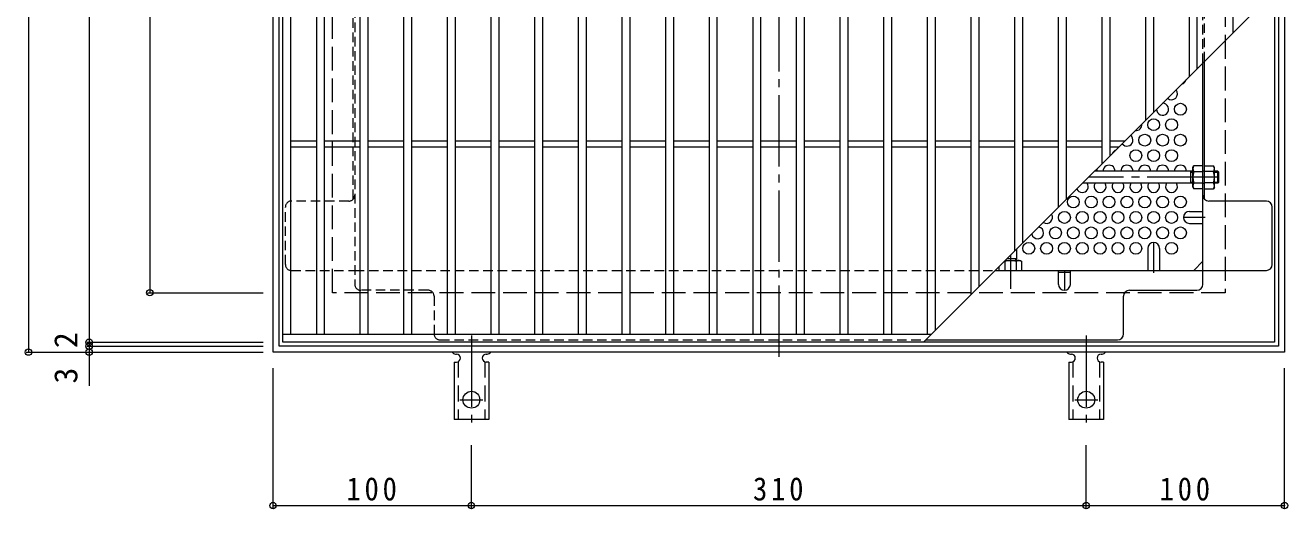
# Model space of a CAD drawing. Units: millimetres at full size, sheet at 1:4. Extents: x -887 to 1051, y -780 to 760.
# Drawn here: x -875 to -238, y 29 to 273 of the extents above; entities that cross this region are included whole.
import ezdxf
from ezdxf.enums import TextEntityAlignment as Align

# ---------------------------------------------------------------- set-up
doc = ezdxf.new("R2010")
doc.units = ezdxf.units.MM
doc.header["$LTSCALE"] = 4
doc.header["$PDMODE"] = 32
doc.header["$PDSIZE"] = 3.2
for name, pattern in [('CHAIN1', [8, 5, -1, 1, -1]), ('CHAIN2', [12, 9, -1, 1, -1]), ('DASHED1', [1.8, 1.2, -0.6]), ('DASHED2', [3, 2, -1]), ('DASHED3', [4, 3, -1])]:
    doc.linetypes.add(name, pattern=pattern)
for name, color, linetype, lineweight in [('A-1_躯体', 2, 'Continuous', 9), ('A-2_仕上', 3, 'Continuous', 9), ('A-4_その他', 7, 'Continuous', 9), ('A-6_寸法', 2, 'Continuous', 9), ('A-7_ハッチ', 2, 'Continuous', 9), ('A-8_記号', 2, 'Continuous', 9), ('A-A_ﾊｯﾁ-ﾜｸ', 3, 'Continuous', 9), ('A-B_ﾊｯﾁ', 2, 'Continuous', 9)]:
    doc.layers.add(name, color=color, linetype=linetype, lineweight=lineweight)
doc.styles.add('ＭＳ ゴシック', font='')
doc.styles.get('ＭＳ ゴシック').set_extended_font_data('MS Gothic')

msp = doc.modelspace()

# ---------------------------------------------------------------- linework, layer by layer
at = {"layer": 'A-1_躯体'}
for p, q in [((-239.713, 618.162), (-239.713, 108.162)), ((-242.713, 615.162), (-242.713, 111.162)), ((-242.713, 111.162), (-746.713, 111.162)), ((-239.713, 108.162), (-749.713, 108.162))]:
    msp.add_line(p, q, dxfattribs=at)
at = {"layer": 'A-1_躯体', "linetype": 'DASHED3'}
for p, q in [((-269.713, 588.162), (-269.713, 138.162)), ((-269.713, 138.162), (-719.713, 138.162))]:
    msp.add_line(p, q, dxfattribs=at)
at = {"layer": 'A-1_躯体'}
for points in [[(-749.713, 108.162), (-749.713, 618.162), (-239.713, 618.162)], [(-746.713, 111.162), (-746.713, 615.162), (-242.713, 615.162)]]:
    msp.add_lwpolyline(points, dxfattribs=at)
at = {"layer": 'A-1_躯体', "linetype": 'DASHED3'}
msp.add_lwpolyline([(-719.713, 138.162), (-719.713, 588.162), (-269.713, 588.162)], dxfattribs=at)
at = {"layer": 'A-2_仕上'}
for p, q in [((-744.713, 113.162), (-744.713, 613.162)), ((-244.712, 613.162), (-244.712, 113.162)), ((-740.713, 117.162), (-740.713, 609.162)), ((-727.714, 117.162), (-727.714, 609.162)), ((-723.714, 117.162), (-723.714, 609.162)), ((-705.714, 117.162), (-705.714, 609.162)), ((-701.714, 117.162), (-701.714, 609.162)), ((-683.714, 117.162), (-683.714, 609.162)), ((-679.714, 117.162), (-679.714, 609.162)), ((-661.714, 117.162), (-661.714, 609.162)), ((-657.714, 117.162), (-657.714, 609.162)), ((-639.713, 117.162), (-639.713, 609.162)), ((-635.714, 117.162), (-635.714, 609.162)), ((-617.713, 117.162), (-617.713, 609.162)), ((-613.713, 117.162), (-613.713, 609.162)), ((-595.713, 117.162), (-595.713, 609.162)), ((-591.713, 117.162), (-591.713, 609.162)), ((-573.713, 117.162), (-573.713, 609.162)), ((-569.713, 117.162), (-569.713, 609.162)), ((-551.713, 117.162), (-551.713, 609.162)), ((-547.713, 117.162), (-547.713, 609.162)), ((-529.713, 117.162), (-529.713, 609.162)), ((-525.713, 117.162), (-525.713, 609.162)), ((-507.713, 117.162), (-507.713, 609.162)), ((-503.713, 117.162), (-503.713, 609.162)), ((-485.713, 117.162), (-485.713, 609.162)), ((-481.713, 117.162), (-481.713, 609.162)), ((-463.713, 117.162), (-463.713, 609.162)), ((-459.713, 117.162), (-459.713, 609.162)), ((-441.712, 117.162), (-441.712, 609.162)), ((-437.713, 117.162), (-437.713, 609.162)), ((-419.712, 117.162), (-419.712, 609.162)), ((-415.712, 119.163), (-415.712, 609.162)), ((-397.712, 137.163), (-397.712, 609.162)), ((-393.712, 141.163), (-393.712, 609.162)), ((-375.712, 159.163), (-375.712, 609.162)), ((-371.712, 163.163), (-371.712, 609.162)), ((-353.712, 181.163), (-353.712, 609.162)), ((-349.712, 185.163), (-349.712, 609.162)), ((-331.712, 203.163), (-331.712, 609.162)), ((-327.712, 207.163), (-327.712, 609.162)), ((-309.712, 225.163), (-309.712, 609.162)), ((-305.712, 229.163), (-305.712, 609.162)), ((-287.712, 247.164), (-287.712, 609.162)), ((-283.712, 251.163), (-283.712, 609.162)), ((-265.712, 269.164), (-265.712, 609.162)), ((-244.713, 290.162), (-421.713, 113.162)), ((-740.713, 214.662), (-727.714, 214.662)), ((-740.713, 211.662), (-727.714, 211.662)), ((-723.714, 214.662), (-705.714, 214.662)), ((-723.714, 211.662), (-705.714, 211.662)), ((-701.714, 214.662), (-683.714, 214.662)), ((-701.714, 211.662), (-683.714, 211.662)), ((-679.714, 214.662), (-661.714, 214.662)), ((-679.714, 211.662), (-661.714, 211.662)), ((-657.714, 214.662), (-639.713, 214.662)), ((-657.714, 211.662), (-639.713, 211.662)), ((-635.714, 214.662), (-617.713, 214.662)), ((-635.714, 211.662), (-617.713, 211.662)), ((-613.713, 214.662), (-595.713, 214.662)), ((-613.713, 211.662), (-595.713, 211.662)), ((-591.713, 214.662), (-573.713, 214.662)), ((-591.713, 211.662), (-573.713, 211.662)), ((-569.713, 214.662), (-551.713, 214.662)), ((-569.713, 211.662), (-551.713, 211.662)), ((-547.713, 214.662), (-529.713, 214.662)), ((-547.713, 211.662), (-529.713, 211.662)), ((-525.713, 214.662), (-507.713, 214.662)), ((-525.713, 211.662), (-507.713, 211.662)), ((-503.713, 214.662), (-485.713, 214.662)), ((-503.713, 211.662), (-485.713, 211.662)), ((-481.713, 214.662), (-463.713, 214.662)), ((-481.713, 211.662), (-463.713, 211.662)), ((-459.713, 214.662), (-441.712, 214.662)), ((-459.713, 211.662), (-441.712, 211.662)), ((-437.713, 214.662), (-419.712, 214.662)), ((-437.713, 211.662), (-419.712, 211.662)), ((-415.712, 214.662), (-397.712, 214.662)), ((-415.712, 211.662), (-397.712, 211.662)), ((-393.712, 214.662), (-375.712, 214.662)), ((-393.712, 211.662), (-375.712, 211.662)), ((-371.712, 214.662), (-353.712, 214.662)), ((-371.712, 211.662), (-353.712, 211.662)), ((-349.712, 214.662), (-331.712, 214.662)), ((-349.712, 211.662), (-331.712, 211.662)), ((-327.712, 214.662), (-320.213, 214.662)), ((-327.712, 211.662), (-323.213, 211.662)), ((-744.713, 117.162), (-417.713, 117.162)), ((-244.712, 113.162), (-744.713, 113.162))]:
    msp.add_line(p, q, dxfattribs=at)
at = {"layer": 'A-4_その他'}
for p, q in [((-873.054, 618.162), (-873.054, 108.162)), ((-842.449, 613.162), (-842.449, 113.162)), ((-811.844, 588.162), (-811.844, 138.162)), ((-813.044, 138.162), (-754.713, 138.162)), ((-843.649, 113.162), (-754.713, 113.162)), ((-843.649, 111.162), (-754.713, 111.162)), ((-842.449, 113.162), (-842.449, 111.162)), ((-842.449, 111.162), (-842.449, 91.154)), ((-874.254, 108.162), (-754.713, 108.162)), ((-749.713, 29.585), (-749.713, 100.162)), ((-239.713, 29.585), (-239.713, 100.162)), ((-649.713, 29.585), (-649.713, 61.23)), ((-339.713, 29.585), (-339.713, 61.23)), ((-749.713, 30.785), (-649.713, 30.785)), ((-649.713, 30.785), (-339.713, 30.785)), ((-339.713, 30.785), (-239.713, 30.785))]:
    msp.add_line(p, q, dxfattribs=at)
for p in [(-811.844, 138.162), (-842.449, 113.162), (-873.054, 108.162), (-842.449, 111.162), (-842.449, 108.162), (-749.713, 30.785), (-649.713, 30.785), (-339.713, 30.785), (-239.713, 30.785)]:
    msp.add_point(p, dxfattribs=at)
at = {"layer": 'A-6_寸法'}
for centre in [(-292.213, 230.66), (-305.713, 222.866), (-296.713, 222.866), (-310.213, 215.072), (-301.213, 215.072), (-292.213, 215.072), (-314.713, 207.278), (-305.713, 207.278), (-296.713, 207.278), (-346.213, 183.895), (-337.213, 183.895), (-328.213, 183.895), (-319.213, 183.895), (-310.213, 183.895), (-301.213, 183.895), (-292.213, 183.895), (-350.713, 176.101), (-341.713, 176.101), (-332.713, 176.101), (-323.713, 176.101), (-314.713, 176.101), (-305.713, 176.101), (-296.713, 176.101), (-355.213, 168.306), (-346.213, 168.306), (-337.213, 168.306), (-328.213, 168.306), (-319.213, 168.306), (-310.213, 168.306), (-301.213, 168.306), (-292.213, 168.306), (-368.713, 160.512), (-359.713, 160.512), (-350.713, 160.512), (-341.713, 160.512), (-332.713, 160.512), (-323.713, 160.512), (-314.713, 160.512), (-296.713, 160.512)]:
    msp.add_circle(centre, 3, dxfattribs=at)
for centre, start, end in [((-292.213, 246.249), 282.70722, 347.29278), ((-296.713, 238.454), 228.9492, 41.0508), ((-301.213, 230.66), 179.96123, 90.03877), ((-314.713, 222.866), 264.58915, 5.41085), ((-319.213, 215.072), 216.99966, 53.00034), ((-323.713, 207.278), 111.29624, 158.70376), ((-337.213, 199.483), 357.61786, 19.58149), ((-328.213, 199.483), 357.61786, 182.38214), ((-319.213, 199.483), 357.61786, 182.38214), ((-310.213, 199.483), 357.61786, 182.38214), ((-301.213, 199.483), 357.61786, 182.38214), ((-292.213, 199.483), 357.61786, 182.38214), ((-341.713, 191.689), 204.68201, 33.81492), ((-332.713, 191.689), 146.18508, 33.81492), ((-323.713, 191.689), 146.18508, 33.81492), ((-314.713, 191.689), 146.18508, 33.81492), ((-305.713, 191.689), 146.18508, 33.81492), ((-296.713, 191.689), 146.18508, 33.81492), ((-359.713, 176.101), 237.77811, 32.22189), ((-364.213, 168.306), 191.26992, 78.73008), ((-377.713, 160.512), 338.96053, 352.85353)]:
    msp.add_arc(centre, 3, start, end, dxfattribs=at)
at = {"layer": 'A-7_ハッチ', "linetype": 'CHAIN2'}
msp.add_line((-494.713, 621.759), (-494.713, 104.565), dxfattribs=at)
at = {"layer": 'A-7_ハッチ', "linetype": 'DASHED1'}
for p, q in [((-708.513, 583.966), (-708.513, 142.359)), ((-280.913, 253.962), (-280.913, 583.966)), ((-709.313, 185.32), (-709.313, 344.701)), ((-280.113, 254.762), (-280.113, 344.701)), ((-280.113, 199.359), (-280.913, 199.359)), ((-280.113, 193.159), (-280.913, 193.159)), ((-743.516, 152.359), (-743.516, 181.36)), ((-711.513, 184.36), (-740.516, 184.36)), ((-740.516, 149.359), (-708.513, 149.359)), ((-708.513, 149.359), (-385.517, 149.359)), ((-671.512, 139.359), (-705.513, 139.359)), ((-668.512, 136.359), (-668.512, 117.359)), ((-665.512, 114.359), (-420.517, 114.359))]:
    msp.add_line(p, q, dxfattribs=at)
at = {"layer": 'A-7_ハッチ'}
for p, q in [((-280.113, 185.32), (-280.113, 254.762)), ((-280.913, 142.359), (-280.913, 253.962)), ((-248.909, 184.36), (-277.913, 184.36)), ((-245.909, 152.359), (-245.909, 181.36)), ((-285.525, 149.359), (-280.913, 153.971)), ((-385.517, 149.359), (-248.909, 149.359)), ((-353.713, 148.559), (-347.713, 148.559)), ((-320.914, 117.359), (-320.914, 136.359)), ((-317.914, 139.359), (-283.913, 139.359)), ((-420.517, 114.359), (-323.914, 114.359))]:
    msp.add_line(p, q, dxfattribs=at)
at = {"layer": 'A-7_ハッチ', "linetype": 'DASHED1'}
for centre, start, end in [((-711.513, 187.36), 270, 0), ((-740.516, 181.36), 90, 180), ((-740.516, 152.359), 180, 270), ((-705.513, 142.359), 180, 270), ((-671.512, 136.359), 0, 90), ((-665.512, 117.359), 180, 270)]:
    msp.add_arc(centre, 3, start, end, dxfattribs=at)
at = {"layer": 'A-7_ハッチ'}
for centre, start, end in [((-277.913, 187.36), 180, 270), ((-248.909, 181.36), 0, 90), ((-248.909, 152.359), 270, 0), ((-283.913, 142.359), 270, 0), ((-317.914, 136.359), 90, 180), ((-323.914, 117.359), 270, 0)]:
    msp.add_arc(centre, 3, start, end, dxfattribs=at)
at = {"layer": 'A-8_記号'}
for p, q in [((-287.713, 179.101), (-280.913, 179.101)), ((-287.713, 173.101), (-280.913, 173.101)), ((-308.713, 160.509), (-308.713, 149.359)), ((-302.713, 160.509), (-302.713, 149.359)), ((-353.713, 142.359), (-353.713, 149.359)), ((-347.713, 142.359), (-347.713, 149.359))]:
    msp.add_line(p, q, dxfattribs=at)
at = {"layer": 'A-8_記号', "linetype": 'CHAIN1'}
for p, q in [((-279.713, 176.101), (-290.713, 176.101)), ((-305.713, 148.159), (-305.713, 163.509)), ((-350.713, 149.359), (-350.713, 139.359))]:
    msp.add_line(p, q, dxfattribs=at)
at = {"layer": 'A-8_記号'}
for centre, start, end in [((-287.713, 176.101), 90, 270), ((-305.713, 160.509), 0, 180), ((-350.713, 142.359), 180, 0)]:
    msp.add_arc(centre, 3, start, end, dxfattribs=at)
at = {"layer": 'A-A_ﾊｯﾁ-ﾜｸ', "color": 7, "linetype": 'CHAIN2'}
for p, q in [((-649.713, 116.63), (-649.713, 69.23)), ((-339.713, 116.63), (-339.713, 69.23)), ((-655.489, 84.162), (-643.937, 84.162)), ((-345.489, 84.162), (-333.937, 84.162))]:
    msp.add_line(p, q, dxfattribs=at)
at = {"layer": 'A-A_ﾊｯﾁ-ﾜｸ'}
for p, q in [((-658.463, 103.162), (-657.213, 103.162)), ((-658.463, 103.162), (-658.463, 74.162)), ((-657.713, 107.162), (-657.213, 107.162)), ((-642.218, 107.162), (-641.704, 107.162)), ((-640.963, 103.162), (-642.213, 103.162)), ((-640.963, 103.162), (-640.963, 74.162)), ((-348.463, 103.162), (-347.213, 103.162)), ((-348.463, 103.162), (-348.463, 74.162)), ((-347.713, 107.162), (-347.213, 107.162)), ((-332.218, 107.162), (-331.704, 107.162)), ((-330.963, 103.162), (-332.213, 103.162)), ((-330.963, 103.162), (-330.963, 74.162)), ((-640.963, 74.162), (-658.463, 74.162)), ((-330.963, 74.162), (-348.463, 74.162))]:
    msp.add_line(p, q, dxfattribs=at)
at = {"layer": 'A-A_ﾊｯﾁ-ﾜｸ', "linetype": 'DASHED2'}
for p, q in [((-656.463, 103.308), (-656.463, 74.162)), ((-642.963, 103.308), (-642.963, 74.162)), ((-346.463, 103.308), (-346.463, 74.162)), ((-332.963, 103.308), (-332.963, 74.162))]:
    msp.add_line(p, q, dxfattribs=at)
at = {"layer": 'A-A_ﾊｯﾁ-ﾜｸ'}
for centre in [(-649.713, 84.162), (-339.713, 84.162)]:
    msp.add_circle(centre, 4.25, dxfattribs=at)
for centre, start, end in [((-657.713, 109.162), 209.99951, 269.72403), ((-657.213, 105.162), 270, 90), ((-642.213, 105.162), 90.13329, 270), ((-641.713, 109.162), 270.24162, 330.00072), ((-347.713, 109.162), 209.99951, 269.72403), ((-347.213, 105.162), 270, 90), ((-332.213, 105.162), 90.13329, 270), ((-331.713, 109.162), 270.24162, 330.00072)]:
    msp.add_arc(centre, 2, start, end, dxfattribs=at)
at = {"layer": 'A-B_ﾊｯﾁ', "color": 3}
for p, q in [((-285.913, 199.359), (-335.517, 199.359)), ((-286.913, 193.359), (-286.913, 199.359)), ((-286.913, 198.859), (-285.913, 198.859)), ((-273.413, 199.359), (-275.113, 199.359)), ((-275.113, 198.859), (-272.913, 198.859)), ((-273.413, 193.359), (-273.413, 199.359)), ((-273.413, 199.359), (-272.913, 198.859)), ((-272.913, 193.859), (-272.913, 198.859)), ((-285.913, 193.359), (-341.517, 193.359)), ((-286.913, 193.859), (-285.913, 193.859)), ((-275.113, 193.859), (-272.913, 193.859)), ((-273.413, 193.359), (-275.113, 193.359)), ((-273.413, 193.359), (-272.913, 193.859)), ((-374.913, 159.962), (-374.913, 154.359)), ((-380.413, 154.462), (-380.413, 154.359)), ((-379.517, 155.359), (-374.913, 155.359)), ((-375.413, 155.359), (-375.413, 154.359))]:
    msp.add_line(p, q, dxfattribs=at)
at = {"layer": 'A-B_ﾊｯﾁ'}
for p, q in [((-285.913, 201.359), (-285.48, 202.109)), ((-285.913, 191.359), (-285.913, 201.359)), ((-280.913, 202.109), (-285.48, 202.109)), ((-285.48, 199.222), (-280.913, 199.222)), ((-280.913, 190.609), (-280.913, 202.109)), ((-280.113, 190.609), (-280.113, 202.109)), ((-280.113, 202.109), (-275.546, 202.109)), ((-275.546, 199.222), (-280.113, 199.222)), ((-275.113, 201.359), (-275.546, 202.109)), ((-275.113, 191.359), (-275.113, 201.359)), ((-285.913, 191.359), (-285.48, 190.609)), ((-285.48, 193.495), (-280.913, 193.495)), ((-275.546, 193.495), (-280.113, 193.495)), ((-275.113, 191.359), (-275.546, 190.609)), ((-280.913, 190.609), (-285.48, 190.609)), ((-280.113, 190.609), (-275.546, 190.609)), ((-380.776, 153.926), (-380.776, 149.359)), ((-380.517, 154.359), (-372.913, 154.359)), ((-375.05, 153.926), (-375.05, 149.359)), ((-372.913, 154.359), (-372.163, 153.926)), ((-383.663, 149.359), (-383.663, 151.212))]:
    msp.add_line(p, q, dxfattribs=at)
at = {"layer": 'A-B_ﾊｯﾁ', "color": 3, "linetype": 'CHAIN2'}
for p, q in [((-272.913, 196.359), (-338.517, 196.359)), ((-377.913, 156.962), (-377.913, 140.126))]:
    msp.add_line(p, q, dxfattribs=at)
at = {"layer": 'A-B_ﾊｯﾁ'}
msp.add_lwpolyline([(-383.663, 149.359), (-372.163, 149.359), (-372.163, 153.926)], dxfattribs=at)
for centre, radius, start, end in [((-282.631, 200.464), 3.29, 149.99998, 176.07924), ((-283.178, 200.699), 2.735, 180.2103, 212.68507), ((-276.23, 196.359), 9.683, 162.79973, 197.20026), ((-278.395, 200.464), 3.29, 3.92076, 30.00002), ((-277.848, 200.699), 2.735, 327.31493, 359.7897), ((-284.796, 196.359), 9.683, 342.79974, 17.20027), ((-283.178, 192.019), 2.735, 147.31491, 179.78969), ((-282.631, 192.253), 3.29, 183.92075, 210), ((-277.848, 192.019), 2.735, 0.21031, 32.68509), ((-278.395, 192.253), 3.29, 330, 356.07925), ((-382.253, 151.624), 2.735, 57.31491, 59.95843), ((-377.913, 144.676), 9.683, 72.79973, 107.20026), ((-373.573, 151.624), 2.735, 90.2103, 122.68507), ((-373.808, 151.077), 3.29, 59.99998, 86.07924)]:
    msp.add_arc(centre, radius, start, end, dxfattribs=at)

# ---------------------------------------------------------------- texts
at = {"layer": 'A-4_その他', "color": 2, "style": 'ＭＳ ゴシック'}
for s, p in [('2', (-844.849, 110.202)), ('3', (-844.849, 92.347))]:
    msp.add_text(s, height=11.73, rotation=90, dxfattribs=at).set_placement(p, align=Align.BOTTOM_LEFT)
at = {"layer": 'A-4_その他', "color": 2, "char_height": 11.73, "attachment_point": 7, "style": 'ＭＳ ゴシック'}
for s, insert in [('\\T1.27;\\W0.9;100', (-712.713, 33.185)), ('\\T1.27;\\W0.9;310', (-507.713, 33.185)), ('\\T1.27;\\W0.9;100', (-302.713, 33.185))]:
    msp.add_mtext(s, dxfattribs=dict(at, insert=insert))

doc.saveas('drawing.dxf')
